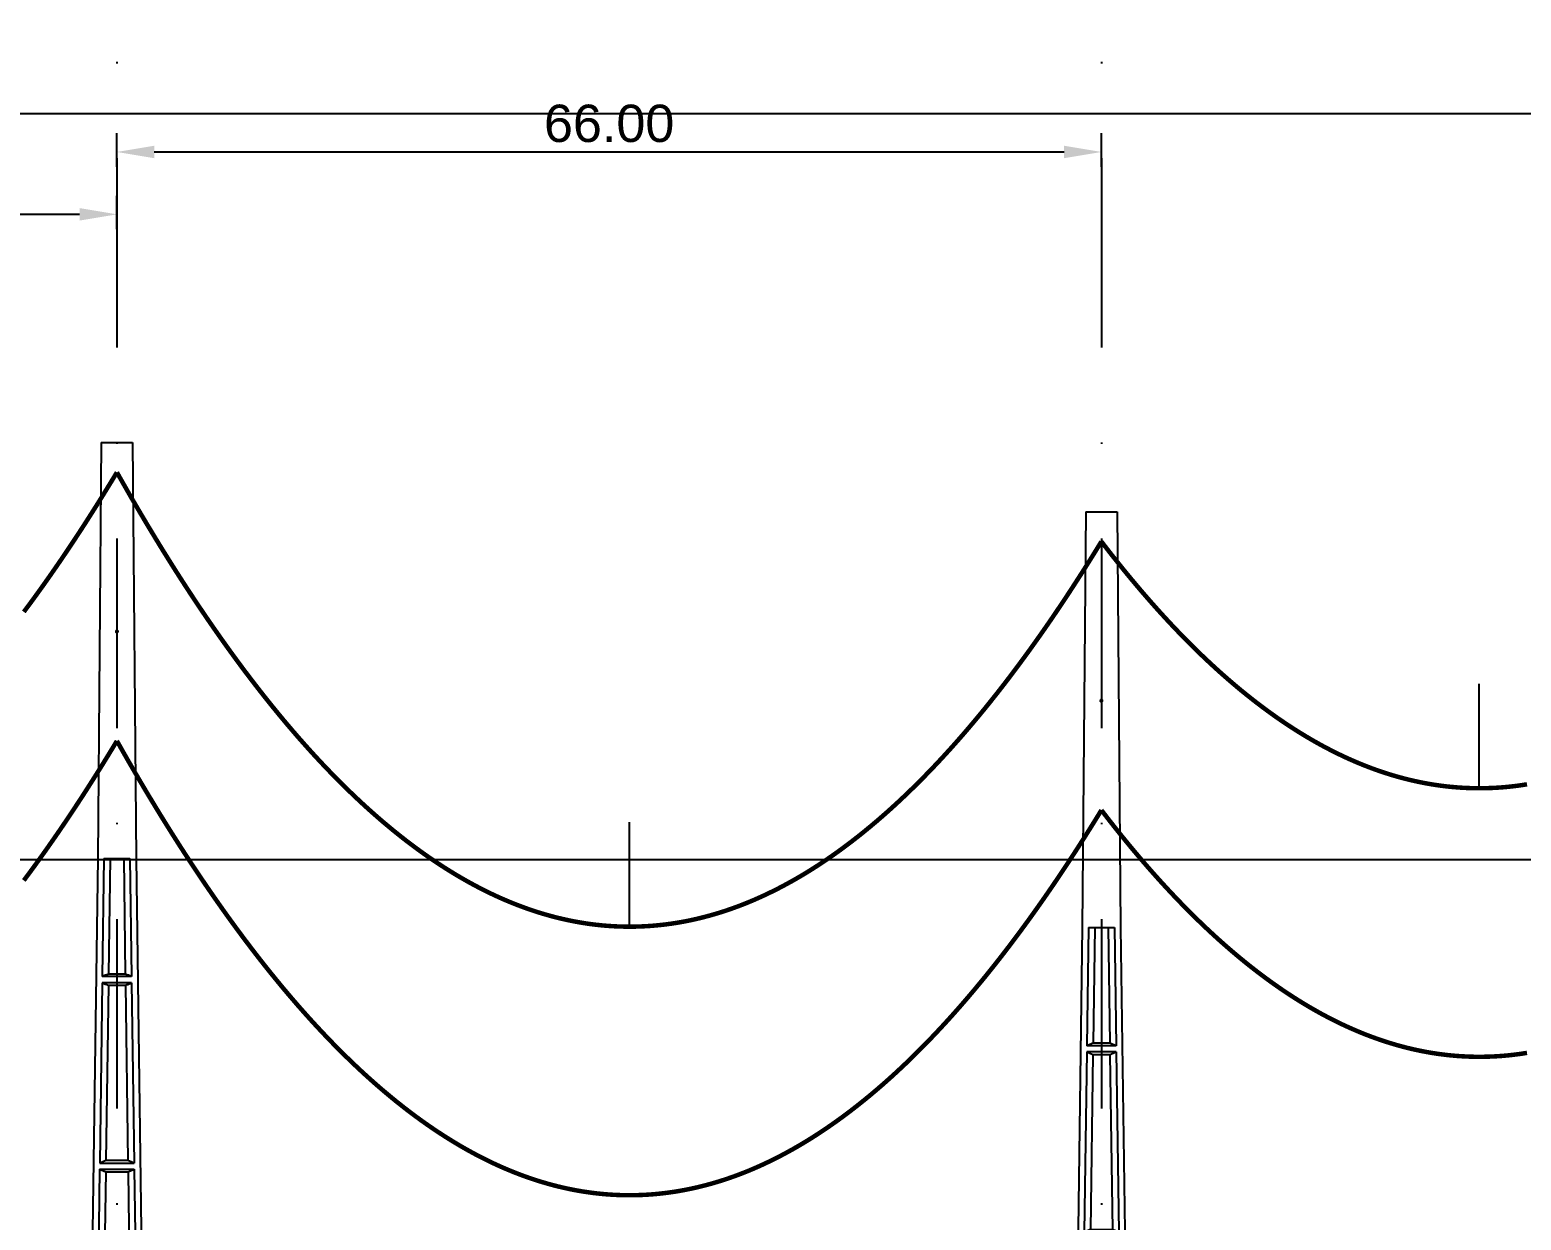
# Model space of a CAD drawing. Header units: metres. Extents: x -121 to 9872, y 3505 to 10721.
# Drawn here: x 58.9 to 158.9, y 4923.3 to 5003.1 of the extents above; entities that cross this region are included whole.
import ezdxf

# ---------------------------------------------------------------- set-up
doc = ezdxf.new("R2010")
doc.units = ezdxf.units.M
doc.header["$PDMODE"] = 2
doc.linetypes.add('DASHDOT', pattern=[25.4, 12.7, -6.35, 0, -6.35])
for name, color, linetype in [('CON-EOL- CA OXLIP', 140, 'Continuous'), ('CON-EOL- FO', 101, 'Continuous'), ('Grade', 9, 'Continuous'), ('Ind.Rot', 8, 'DASHDOT'), ('POSTE DT', 7, 'Continuous')]:
    doc.layers.add(name, color=color, linetype=linetype)
doc.styles.get("Standard").update_dxf_attribs({"font": 'arial.ttf'})
doc.dimstyles.new('ISO-25', dxfattribs={"dimtxt": 2.5, "dimasz": 2.5, "dimexe": 1.25, "dimexo": 0.625, "dimtad": 1, "dimzin": 1, "dimtxsty": 'Standard', "dimcen": 2.5, "dimaunit": 1, "dimadec": 3, "dimazin": 3, "dimtfac": 1, "dimtmove": 0, "dimatfit": 3, "dimfxlon": 1, "dimarcsym": 0})

# ---------------------------------------------------------------- blocks, each defined once
blk = doc.blocks.new('*U11')
at = {"layer": 'POSTE DT', "extrusion": (0, 1, 0)}
for p, q in [((-3.31, 349.86), (-4.05, 262)), ((-3.31, 349.86), (3.31, 349.86)), ((3.31, 349.86), (4.06, 262)), ((-4.05, 262), (-7.72, 0)), ((-4.05, 262), (-4.05, 262)), ((-2.73, 262), (-3.08, 237.05)), ((-2.73, 262), (2.75, 262)), ((-1.42, 262), (-1.77, 237.57)), ((1.43, 262), (1.77, 237.57)), ((2.75, 262), (3.1, 237.05)), ((4.06, 262), (7.72, 0)), ((3.1, 237.05), (-3.08, 237.05)), ((-3.1, 235.74), (-3.63, 197.65)), ((3.11, 235.73), (-3.1, 235.74)), ((-1.8, 235.21), (-2.32, 198.19)), ((1.8, 235.21), (2.32, 198.19)), ((3.11, 235.73), (3.65, 197.65)), ((-3.65, 196.34), (-4.19, 158.25)), ((-2.35, 195.8), (-2.87, 158.8)), ((2.35, 195.8), (2.87, 158.8)), ((3.66, 196.34), (4.2, 158.25))]:
    blk.add_line(p, q, dxfattribs=at)
at = {"layer": 'POSTE DT', "ltscale": 3}
for points in [[(-3.65, 196.34), (3.66, 196.34)], [(-3.63, 197.65), (3.65, 197.65)]]:
    blk.add_lwpolyline(points, dxfattribs=at)
at = {"layer": 'POSTE DT'}
for points, knots in [([(0.25, 309.94), (0.25, 309.93), (0.25, 309.93), (0.25, 309.92), (0.25, 309.91), (0.25, 309.9), (0.25, 309.89), (0.24, 309.85), (0.22, 309.82), (0.19, 309.77), (0.16, 309.74), (0.11, 309.71), (0.08, 309.7), (0.01, 309.68), (-0.02, 309.68), (-0.08, 309.7), (-0.11, 309.71), (-0.16, 309.74), (-0.18, 309.76), (-0.21, 309.8), (-0.22, 309.82), (-0.24, 309.85), (-0.24, 309.87), (-0.25, 309.89), (-0.25, 309.9), (-0.25, 309.92), (-0.25, 309.92), (-0.25, 309.93), (-0.25, 309.94), (-0.25, 309.95), (-0.25, 309.95), (-0.25, 309.96), (-0.25, 309.97), (-0.24, 310), (-0.23, 310.02), (-0.21, 310.07), (-0.2, 310.09), (-0.15, 310.14), (-0.13, 310.15), (-0.07, 310.18), (-0.03, 310.19), (0.03, 310.19), (0.06, 310.18), (0.12, 310.16), (0.14, 310.14), (0.18, 310.11), (0.2, 310.09), (0.21, 310.06), (0.22, 310.05), (0.23, 310.04), (0.24, 310.01), (0.24, 309.99), (0.25, 309.97), (0.25, 309.96), (0.25, 309.95), (0.25, 309.94), (0.25, 309.94), (0.25, 309.94), (0.25, 309.94)], [-54.728303, -54.728303, -54.728303, -54.728303, -54.309038, -54.309038, -53.647169, -53.647169, -52.532885, -52.532885, -48.86224, -48.86224, -45.282765, -45.282765, -41.52867, -41.52867, -37.867486, -37.867486, -34.454589, -34.454589, -31.301423, -31.301423, -28.48103, -28.48103, -26.961755, -26.961755, -25.7544, -25.7544, -25.136228, -25.136228, -24.64409, -24.64409, -24.094201, -24.094201, -23.191199, -23.191199, -20.494482, -20.494482, -17.342863, -17.342863, -13.645538, -13.645538, -9.835989, -9.835989, -6.296781, -6.296781, -3.005029, -3.005029, 0, 0, 0, 1.527594, 1.527594, 3.697216, 3.697216, 4.489727, 4.489727, 5.01438, 5.01438, 5.095313, 5.095313, 5.095313, 5.095313]), ([(-1.77, 237.57), (-1.99, 237.49), (-2.21, 237.4), (-2.64, 237.22), (-2.86, 237.14), (-3.08, 237.05)], [0, 0, 0, 0, 56.660495, 56.660495, 113.412826, 113.412826, 113.412826, 113.412826]), ([(1.77, 237.57), (1.18, 237.57), (0.59, 237.57), (-0.59, 237.57), (-1.18, 237.57), (-1.77, 237.57)], [0, 0, 0, 0, 67.306894, 67.306894, 134.614447, 134.614447, 134.614447, 134.614447]), ([(3.1, 237.05), (2.87, 237.14), (2.65, 237.23), (2.21, 237.4), (1.99, 237.49), (1.77, 237.57)], [0, 0, 0, 0, 56.738948, 56.738948, 113.38731, 113.38731, 113.38731, 113.38731]), ([(-3.1, 235.74), (-2.88, 235.65), (-2.67, 235.56), (-2.23, 235.39), (-2.02, 235.3), (-1.8, 235.21)], [0.055576, 0.055576, 0.055576, 0.055576, 56.767409, 56.767409, 113.50757, 113.50757, 113.50757, 113.50757]), ([(-1.8, 235.21), (-1.2, 235.21), (-0.6, 235.21), (0.6, 235.21), (1.2, 235.21), (1.8, 235.21)], [0, 0, 0, 0, 68.567797, 68.567797, 137.136247, 137.136247, 137.136247, 137.136247]), ([(1.8, 235.21), (2.02, 235.3), (2.24, 235.38), (2.68, 235.56), (2.89, 235.65), (3.11, 235.73)], [0, 0, 0, 0, 56.845349, 56.845349, 113.599799, 113.599799, 113.599799, 113.599799]), ([(-3.65, 196.34), (-3.43, 196.25), (-3.22, 196.16), (-2.78, 195.98), (-2.57, 195.89), (-2.35, 195.8)], [0.054307, 0.054307, 0.054307, 0.054307, 63.527131, 63.527131, 127.063246, 127.063246, 127.063246, 127.063246]), ([(-2.32, 198.19), (-2.54, 198.1), (-2.76, 198.01), (-3.2, 197.83), (-3.41, 197.74), (-3.63, 197.65)], [0, 0, 0, 0, 63.412073, 63.412073, 126.777421, 126.777421, 126.777421, 126.777421]), ([(-2.35, 195.8), (-1.57, 195.8), (-0.78, 195.8), (0.79, 195.8), (1.57, 195.8), (2.35, 195.8)], [0, 0, 0, 0, 89.585713, 89.585713, 179.17191, 179.17191, 179.17191, 179.17191]), ([(2.32, 198.19), (1.55, 198.19), (0.77, 198.19), (-0.77, 198.19), (-1.55, 198.19), (-2.32, 198.19)], [0, 0, 0, 0, 88.31008, 88.31008, 176.620652, 176.620652, 176.620652, 176.620652]), ([(3.65, 197.65), (3.43, 197.74), (3.2, 197.83), (2.76, 198.01), (2.54, 198.1), (2.32, 198.19)], [0, 0, 0, 0, 63.488119, 63.488119, 126.880939, 126.880939, 126.880939, 126.880939]), ([(2.35, 195.8), (2.57, 195.89), (2.79, 195.98), (3.23, 196.16), (3.45, 196.25), (3.66, 196.34)], [0, 0, 0, 0, 63.60246, 63.60246, 127.109696, 127.109696, 127.109696, 127.109696])]:
    blk.add_open_spline(points, degree=3, knots=knots, dxfattribs=at)
blk = doc.blocks.new('*D319')
at = {"color": 0, "lineweight": -2, "transparency": 16777216}
for p, q in [((-1.261, 4989.719), (-1.261, 4991.969)), ((64.739, 4989.719), (64.739, 4991.969)), ((1.239, 4990.719), (62.239, 4990.719))]:
    blk.add_line(p, q, dxfattribs=at)
at = {"color": 0, "transparency": 16777216}
for points in [[(1.239, 4991.136), (1.239, 4990.302), (-1.261, 4990.719)], [(62.239, 4991.136), (62.239, 4990.302), (64.739, 4990.719)]]:
    blk.add_solid(points, dxfattribs=at)
at = {"layer": 'Defpoints', "color": 0, "transparency": 16777216}
for p in [(64.739, 4990.719), (-1.261, 4978.336), (64.739, 4975.422)]:
    blk.add_point(p, dxfattribs=at)
at = {"color": 0, "transparency": 16777216, "insert": (31.739, 4992.62), "char_height": 2.5, "attachment_point": 5}
blk.add_mtext('66.00', dxfattribs=at)
blk = doc.blocks.new('*D320')
at = {"color": 0, "lineweight": -2, "transparency": 16777216}
for p, q in [((64.739, 4993.899), (64.739, 4996.149)), ((130.739, 4993.899), (130.739, 4996.149)), ((67.239, 4994.899), (128.239, 4994.899))]:
    blk.add_line(p, q, dxfattribs=at)
at = {"color": 0, "transparency": 16777216}
for points in [[(67.239, 4995.315), (67.239, 4994.482), (64.739, 4994.899)], [(128.239, 4995.315), (128.239, 4994.482), (130.739, 4994.899)]]:
    blk.add_solid(points, dxfattribs=at)
at = {"layer": 'Defpoints', "color": 0, "transparency": 16777216}
for p in [(130.739, 4994.899), (64.739, 4975.422), (130.739, 4970.786)]:
    blk.add_point(p, dxfattribs=at)
at = {"color": 0, "transparency": 16777216, "insert": (97.739, 4996.8), "char_height": 2.5, "attachment_point": 5}
blk.add_mtext('66.00', dxfattribs=at)
blk = doc.blocks.new('*D321')
at = {"color": 0, "lineweight": -2, "transparency": 16777216}
for p, q in [((130.739, 5012.301), (130.739, 5014.551)), ((198.207, 5012.301), (198.207, 5014.551)), ((133.239, 5013.301), (195.707, 5013.301))]:
    blk.add_line(p, q, dxfattribs=at)
at = {"color": 0, "transparency": 16777216}
for points in [[(133.239, 5013.717), (133.239, 5012.884), (130.739, 5013.301)], [(195.707, 5013.717), (195.707, 5012.884), (198.207, 5013.301)]]:
    blk.add_solid(points, dxfattribs=at)
at = {"layer": 'Defpoints', "color": 0, "transparency": 16777216}
for p in [(198.207, 5013.301), (198.207, 5000.106), (130.739, 4970.786)]:
    blk.add_point(p, dxfattribs=at)
at = {"color": 0, "transparency": 16777216, "insert": (164.473, 5015.202), "char_height": 2.5, "attachment_point": 5}
blk.add_mtext('67.47', dxfattribs=at)

msp = doc.modelspace()

# ---------------------------------------------------------------- linework, layer by layer
at = {"layer": 'CON-EOL- CA OXLIP'}
for p, q in [((156.072, 4952.253), (156.072, 4959.253)), ((156.072, 4952.253), (156.072, 4959.253)), ((156.072, 4952.253), (156.072, 4959.253)), ((99.099, 4942.974), (99.099, 4949.974)), ((99.099, 4942.974), (99.099, 4949.974)), ((99.099, 4942.974), (99.099, 4949.974))]:
    msp.add_line(p, q, dxfattribs=at)
at = {"layer": 'CON-EOL- CA OXLIP', "const_width": 0.3}
for points in [[(58.5, 4964.073), (58.829, 4964.515), (59.157, 4964.962), (59.485, 4965.415), (59.814, 4965.874), (60.142, 4966.338), (60.47, 4966.808), (60.799, 4967.283), (61.127, 4967.764), (61.456, 4968.251), (61.784, 4968.743), (62.112, 4969.241), (62.441, 4969.744), (62.769, 4970.253), (63.097, 4970.768), (63.426, 4971.288), (63.754, 4971.814), (64.082, 4972.346), (64.411, 4972.883), (64.739, 4973.426)], [(58.5, 4964.073), (58.829, 4964.514), (59.157, 4964.962), (59.485, 4965.415), (59.814, 4965.874), (60.142, 4966.338), (60.47, 4966.808), (60.799, 4967.283), (61.127, 4967.764), (61.456, 4968.251), (61.784, 4968.743), (62.112, 4969.241), (62.441, 4969.744), (62.769, 4970.253), (63.097, 4970.768), (63.426, 4971.288), (63.754, 4971.814), (64.082, 4972.346), (64.411, 4972.883), (64.739, 4973.426)], [(58.5, 4964.073), (58.829, 4964.514), (59.157, 4964.962), (59.485, 4965.415), (59.814, 4965.874), (60.142, 4966.338), (60.47, 4966.808), (60.799, 4967.283), (61.127, 4967.764), (61.456, 4968.251), (61.784, 4968.743), (62.112, 4969.241), (62.441, 4969.744), (62.769, 4970.253), (63.097, 4970.768), (63.426, 4971.288), (63.754, 4971.814), (64.082, 4972.346), (64.411, 4972.883), (64.739, 4973.426)], [(64.739, 4973.426), (65.068, 4972.845), (65.396, 4972.27), (65.724, 4971.7), (66.053, 4971.137), (66.381, 4970.578), (66.709, 4970.026), (67.038, 4969.479), (67.366, 4968.938), (67.694, 4968.402), (68.023, 4967.872), (68.351, 4967.347), (68.679, 4966.829), (69.008, 4966.315), (69.336, 4965.808), (69.665, 4965.306), (69.993, 4964.809), (70.321, 4964.319), (70.65, 4963.833), (70.978, 4963.354), (71.306, 4962.88), (71.635, 4962.412), (71.963, 4961.949), (72.291, 4961.492), (72.62, 4961.04), (72.948, 4960.594), (73.276, 4960.154), (73.605, 4959.719), (73.933, 4959.29), (74.262, 4958.866), (74.59, 4958.448), (74.918, 4958.036), (75.247, 4957.629), (75.575, 4957.228), (75.903, 4956.832), (76.232, 4956.442), (76.56, 4956.058), (76.888, 4955.679), (77.217, 4955.306), (77.545, 4954.938), (77.873, 4954.576), (78.202, 4954.22), (78.53, 4953.869), (78.859, 4953.523), (79.187, 4953.183), (79.515, 4952.849), (79.844, 4952.521), (80.172, 4952.198), (80.5, 4951.88), (80.829, 4951.568), (81.157, 4951.262), (81.485, 4950.961), (81.814, 4950.666), (82.142, 4950.376), (82.47, 4950.092), (82.799, 4949.814), (83.127, 4949.541), (83.456, 4949.273), (83.784, 4949.012), (84.112, 4948.755), (84.441, 4948.505), (84.769, 4948.26), (85.097, 4948.02), (85.426, 4947.786), (85.754, 4947.558), (86.082, 4947.335), (86.411, 4947.118), (86.739, 4946.906), (87.068, 4946.7), (87.396, 4946.499), (87.724, 4946.304), (88.053, 4946.114), (88.381, 4945.93), (88.709, 4945.752), (89.038, 4945.579), (89.366, 4945.412), (89.694, 4945.25), (90.023, 4945.094), (90.351, 4944.943), (90.679, 4944.798), (91.008, 4944.659), (91.336, 4944.525), (91.665, 4944.397), (91.993, 4944.274), (92.321, 4944.156), (92.65, 4944.045), (92.978, 4943.938), (93.306, 4943.838), (93.635, 4943.743), (93.963, 4943.653), (94.291, 4943.569), (94.62, 4943.491), (94.948, 4943.418), (95.276, 4943.35), (95.605, 4943.289), (95.933, 4943.232), (96.262, 4943.182), (96.59, 4943.136), (96.918, 4943.097), (97.247, 4943.063), (97.575, 4943.034), (97.903, 4943.011), (98.232, 4942.994), (98.56, 4942.982), (98.888, 4942.976), (99.217, 4942.975), (99.545, 4942.98), (99.873, 4942.99), (100.202, 4943.006), (100.53, 4943.027), (100.859, 4943.054), (101.187, 4943.087), (101.515, 4943.125), (101.844, 4943.168), (102.172, 4943.217), (102.5, 4943.272), (102.829, 4943.332), (103.157, 4943.398), (103.485, 4943.469), (103.814, 4943.546), (104.142, 4943.629), (104.47, 4943.717), (104.799, 4943.81), (105.127, 4943.909), (105.456, 4944.014), (105.784, 4944.124), (106.112, 4944.24), (106.441, 4944.361), (106.769, 4944.488), (107.097, 4944.62), (107.426, 4944.758), (107.754, 4944.902), (108.082, 4945.051), (108.411, 4945.206), (108.739, 4945.366), (109.068, 4945.531), (109.396, 4945.703), (109.724, 4945.88), (110.053, 4946.062), (110.381, 4946.25), (110.709, 4946.443), (111.038, 4946.642), (111.366, 4946.847), (111.694, 4947.057), (112.023, 4947.273), (112.351, 4947.494), (112.679, 4947.721), (113.008, 4947.953), (113.336, 4948.191), (113.665, 4948.435), (113.993, 4948.684), (114.321, 4948.939), (114.65, 4949.199), (114.978, 4949.465), (115.306, 4949.736), (115.635, 4950.013), (115.963, 4950.295), (116.291, 4950.583), (116.62, 4950.877), (116.948, 4951.176), (117.276, 4951.481), (117.605, 4951.791), (117.933, 4952.107), (118.262, 4952.429), (118.59, 4952.756), (118.918, 4953.088), (119.247, 4953.427), (119.575, 4953.77), (119.903, 4954.12), (120.232, 4954.475), (120.56, 4954.835), (120.888, 4955.201), (121.217, 4955.573), (121.545, 4955.95), (121.873, 4956.333), (122.202, 4956.722), (122.53, 4957.116), (122.859, 4957.515), (123.187, 4957.921), (123.515, 4958.331), (123.844, 4958.748), (124.172, 4959.17), (124.5, 4959.597), (124.829, 4960.03), (125.157, 4960.469), (125.485, 4960.914), (125.814, 4961.363), (126.142, 4961.819), (126.47, 4962.28), (126.799, 4962.747), (127.127, 4963.219), (127.456, 4963.697), (127.784, 4964.181), (128.112, 4964.67), (128.441, 4965.165), (128.769, 4965.665), (129.097, 4966.171), (129.426, 4966.683), (129.754, 4967.2), (130.082, 4967.723), (130.411, 4968.252), (130.739, 4968.786)], [(64.739, 4973.426), (65.068, 4972.845), (65.396, 4972.27), (65.724, 4971.7), (66.053, 4971.137), (66.381, 4970.578), (66.709, 4970.026), (67.038, 4969.479), (67.366, 4968.938), (67.694, 4968.402), (68.023, 4967.872), (68.351, 4967.347), (68.679, 4966.829), (69.008, 4966.315), (69.336, 4965.808), (69.665, 4965.306), (69.993, 4964.809), (70.321, 4964.319), (70.65, 4963.833), (70.978, 4963.354), (71.306, 4962.88), (71.635, 4962.412), (71.963, 4961.949), (72.291, 4961.492), (72.62, 4961.04), (72.948, 4960.594), (73.276, 4960.154), (73.605, 4959.719), (73.933, 4959.29), (74.262, 4958.866), (74.59, 4958.448), (74.918, 4958.036), (75.247, 4957.629), (75.575, 4957.228), (75.903, 4956.832), (76.232, 4956.442), (76.56, 4956.058), (76.888, 4955.679), (77.217, 4955.306), (77.545, 4954.938), (77.873, 4954.576), (78.202, 4954.22), (78.53, 4953.869), (78.859, 4953.523), (79.187, 4953.183), (79.515, 4952.849), (79.844, 4952.521), (80.172, 4952.198), (80.5, 4951.88), (80.829, 4951.568), (81.157, 4951.262), (81.485, 4950.961), (81.814, 4950.666), (82.142, 4950.376), (82.47, 4950.092), (82.799, 4949.814), (83.127, 4949.541), (83.456, 4949.273), (83.784, 4949.012), (84.112, 4948.755), (84.441, 4948.505), (84.769, 4948.26), (85.097, 4948.02), (85.426, 4947.786), (85.754, 4947.558), (86.082, 4947.335), (86.411, 4947.118), (86.739, 4946.906), (87.068, 4946.7), (87.396, 4946.499), (87.724, 4946.304), (88.053, 4946.114), (88.381, 4945.93), (88.709, 4945.752), (89.038, 4945.579), (89.366, 4945.412), (89.694, 4945.25), (90.023, 4945.094), (90.351, 4944.943), (90.679, 4944.798), (91.008, 4944.659), (91.336, 4944.525), (91.665, 4944.397), (91.993, 4944.274), (92.321, 4944.156), (92.65, 4944.045), (92.978, 4943.938), (93.306, 4943.838), (93.635, 4943.743), (93.963, 4943.653), (94.291, 4943.569), (94.62, 4943.491), (94.948, 4943.418), (95.276, 4943.35), (95.605, 4943.289), (95.933, 4943.232), (96.262, 4943.182), (96.59, 4943.136), (96.918, 4943.097), (97.247, 4943.063), (97.575, 4943.034), (97.903, 4943.011), (98.232, 4942.994), (98.56, 4942.982), (98.888, 4942.976), (99.217, 4942.975), (99.545, 4942.98), (99.873, 4942.99), (100.202, 4943.006), (100.53, 4943.027), (100.859, 4943.054), (101.187, 4943.087), (101.515, 4943.125), (101.844, 4943.168), (102.172, 4943.217), (102.5, 4943.272), (102.829, 4943.332), (103.157, 4943.398), (103.485, 4943.469), (103.814, 4943.546), (104.142, 4943.629), (104.47, 4943.717), (104.799, 4943.81), (105.127, 4943.909), (105.456, 4944.014), (105.784, 4944.124), (106.112, 4944.24), (106.441, 4944.361), (106.769, 4944.488), (107.097, 4944.62), (107.426, 4944.758), (107.754, 4944.902), (108.082, 4945.051), (108.411, 4945.206), (108.739, 4945.366), (109.068, 4945.531), (109.396, 4945.703), (109.724, 4945.88), (110.053, 4946.062), (110.381, 4946.25), (110.709, 4946.443), (111.038, 4946.642), (111.366, 4946.847), (111.694, 4947.057), (112.023, 4947.273), (112.351, 4947.494), (112.679, 4947.721), (113.008, 4947.953), (113.336, 4948.191), (113.665, 4948.435), (113.993, 4948.684), (114.321, 4948.939), (114.65, 4949.199), (114.978, 4949.465), (115.306, 4949.736), (115.635, 4950.013), (115.963, 4950.295), (116.291, 4950.583), (116.62, 4950.877), (116.948, 4951.176), (117.276, 4951.481), (117.605, 4951.791), (117.933, 4952.107), (118.262, 4952.429), (118.59, 4952.756), (118.918, 4953.088), (119.247, 4953.427), (119.575, 4953.77), (119.903, 4954.12), (120.232, 4954.475), (120.56, 4954.835), (120.888, 4955.201), (121.217, 4955.573), (121.545, 4955.95), (121.873, 4956.333), (122.202, 4956.722), (122.53, 4957.116), (122.859, 4957.515), (123.187, 4957.92), (123.515, 4958.331), (123.844, 4958.748), (124.172, 4959.17), (124.5, 4959.597), (124.829, 4960.03), (125.157, 4960.469), (125.485, 4960.914), (125.814, 4961.363), (126.142, 4961.819), (126.47, 4962.28), (126.799, 4962.747), (127.127, 4963.219), (127.456, 4963.697), (127.784, 4964.181), (128.112, 4964.67), (128.441, 4965.165), (128.769, 4965.665), (129.097, 4966.171), (129.426, 4966.683), (129.754, 4967.2), (130.082, 4967.723), (130.411, 4968.252), (130.739, 4968.786)], [(64.739, 4973.426), (65.068, 4972.845), (65.396, 4972.27), (65.724, 4971.7), (66.053, 4971.137), (66.381, 4970.578), (66.709, 4970.026), (67.038, 4969.479), (67.366, 4968.938), (67.694, 4968.402), (68.023, 4967.872), (68.351, 4967.347), (68.679, 4966.829), (69.008, 4966.315), (69.336, 4965.808), (69.665, 4965.306), (69.993, 4964.809), (70.321, 4964.319), (70.65, 4963.833), (70.978, 4963.354), (71.306, 4962.88), (71.635, 4962.412), (71.963, 4961.949), (72.291, 4961.492), (72.62, 4961.04), (72.948, 4960.594), (73.276, 4960.154), (73.605, 4959.719), (73.933, 4959.29), (74.262, 4958.866), (74.59, 4958.448), (74.918, 4958.036), (75.247, 4957.629), (75.575, 4957.228), (75.903, 4956.832), (76.232, 4956.442), (76.56, 4956.058), (76.888, 4955.679), (77.217, 4955.306), (77.545, 4954.938), (77.873, 4954.576), (78.202, 4954.22), (78.53, 4953.869), (78.859, 4953.523), (79.187, 4953.183), (79.515, 4952.849), (79.844, 4952.521), (80.172, 4952.198), (80.5, 4951.88), (80.829, 4951.568), (81.157, 4951.262), (81.485, 4950.961), (81.814, 4950.666), (82.142, 4950.376), (82.47, 4950.092), (82.799, 4949.814), (83.127, 4949.541), (83.456, 4949.273), (83.784, 4949.012), (84.112, 4948.755), (84.441, 4948.505), (84.769, 4948.26), (85.097, 4948.02), (85.426, 4947.786), (85.754, 4947.558), (86.082, 4947.335), (86.411, 4947.118), (86.739, 4946.906), (87.068, 4946.7), (87.396, 4946.499), (87.724, 4946.304), (88.053, 4946.114), (88.381, 4945.93), (88.709, 4945.752), (89.038, 4945.579), (89.366, 4945.412), (89.694, 4945.25), (90.023, 4945.094), (90.351, 4944.943), (90.679, 4944.798), (91.008, 4944.659), (91.336, 4944.525), (91.665, 4944.397), (91.993, 4944.274), (92.321, 4944.156), (92.65, 4944.045), (92.978, 4943.938), (93.306, 4943.838), (93.635, 4943.743), (93.963, 4943.653), (94.291, 4943.569), (94.62, 4943.491), (94.948, 4943.418), (95.276, 4943.35), (95.605, 4943.289), (95.933, 4943.232), (96.262, 4943.182), (96.59, 4943.136), (96.918, 4943.097), (97.247, 4943.063), (97.575, 4943.034), (97.903, 4943.011), (98.232, 4942.994), (98.56, 4942.982), (98.888, 4942.976), (99.217, 4942.975), (99.545, 4942.98), (99.873, 4942.99), (100.202, 4943.006), (100.53, 4943.027), (100.859, 4943.054), (101.187, 4943.087), (101.515, 4943.125), (101.844, 4943.168), (102.172, 4943.217), (102.5, 4943.272), (102.829, 4943.332), (103.157, 4943.398), (103.485, 4943.469), (103.814, 4943.546), (104.142, 4943.629), (104.47, 4943.717), (104.799, 4943.81), (105.127, 4943.909), (105.456, 4944.014), (105.784, 4944.124), (106.112, 4944.24), (106.441, 4944.361), (106.769, 4944.488), (107.097, 4944.62), (107.426, 4944.758), (107.754, 4944.902), (108.082, 4945.051), (108.411, 4945.206), (108.739, 4945.366), (109.068, 4945.531), (109.396, 4945.703), (109.724, 4945.88), (110.053, 4946.062), (110.381, 4946.25), (110.709, 4946.443), (111.038, 4946.642), (111.366, 4946.847), (111.694, 4947.057), (112.023, 4947.273), (112.351, 4947.494), (112.679, 4947.721), (113.008, 4947.953), (113.336, 4948.191), (113.665, 4948.435), (113.993, 4948.684), (114.321, 4948.939), (114.65, 4949.199), (114.978, 4949.465), (115.306, 4949.736), (115.635, 4950.013), (115.963, 4950.295), (116.291, 4950.583), (116.62, 4950.877), (116.948, 4951.176), (117.276, 4951.481), (117.605, 4951.791), (117.933, 4952.107), (118.262, 4952.429), (118.59, 4952.756), (118.918, 4953.088), (119.247, 4953.427), (119.575, 4953.77), (119.903, 4954.12), (120.232, 4954.475), (120.56, 4954.835), (120.888, 4955.201), (121.217, 4955.573), (121.545, 4955.95), (121.873, 4956.333), (122.202, 4956.722), (122.53, 4957.116), (122.859, 4957.515), (123.187, 4957.92), (123.515, 4958.331), (123.844, 4958.748), (124.172, 4959.17), (124.5, 4959.597), (124.829, 4960.03), (125.157, 4960.469), (125.485, 4960.914), (125.814, 4961.363), (126.142, 4961.819), (126.47, 4962.28), (126.799, 4962.747), (127.127, 4963.219), (127.456, 4963.697), (127.784, 4964.181), (128.112, 4964.67), (128.441, 4965.165), (128.769, 4965.665), (129.097, 4966.171), (129.426, 4966.683), (129.754, 4967.2), (130.082, 4967.723), (130.411, 4968.252), (130.739, 4968.786)], [(130.739, 4968.786), (131.075, 4968.35), (131.41, 4967.92), (131.746, 4967.496), (132.082, 4967.077), (132.417, 4966.665), (132.753, 4966.258), (133.089, 4965.858), (133.424, 4965.463), (133.76, 4965.074), (134.096, 4964.69), (134.431, 4964.313), (134.767, 4963.941), (135.103, 4963.576), (135.438, 4963.216), (135.774, 4962.861), (136.11, 4962.513), (136.445, 4962.171), (136.781, 4961.834), (137.117, 4961.503), (137.452, 4961.178), (137.788, 4960.859), (138.124, 4960.546), (138.459, 4960.238), (138.795, 4959.937), (139.131, 4959.641), (139.466, 4959.351), (139.802, 4959.067), (140.138, 4958.788), (140.473, 4958.516), (140.809, 4958.249), (141.145, 4957.988), (141.48, 4957.733), (141.816, 4957.483), (142.152, 4957.24), (142.487, 4957.002), (142.823, 4956.77), (143.159, 4956.544), (143.494, 4956.324), (143.83, 4956.109), (144.166, 4955.901), (144.501, 4955.698), (144.837, 4955.501), (145.173, 4955.31), (145.508, 4955.124), (145.844, 4954.945), (146.18, 4954.771), (146.515, 4954.603), (146.851, 4954.441), (147.187, 4954.284), (147.522, 4954.134), (147.858, 4953.989), (148.194, 4953.85), (148.529, 4953.717), (148.865, 4953.589), (149.201, 4953.468), (149.536, 4953.352), (149.872, 4953.242), (150.208, 4953.138), (150.543, 4953.039), (150.879, 4952.947), (151.215, 4952.86), (151.55, 4952.779), (151.886, 4952.704), (152.221, 4952.634), (152.557, 4952.571), (152.893, 4952.513), (153.228, 4952.461), (153.564, 4952.415), (153.9, 4952.374), (154.235, 4952.34), (154.571, 4952.311), (154.907, 4952.288), (155.242, 4952.271), (155.578, 4952.259), (155.914, 4952.253), (156.249, 4952.254), (156.585, 4952.26), (156.921, 4952.271), (157.256, 4952.289), (157.592, 4952.312), (157.928, 4952.341), (158.263, 4952.376), (158.599, 4952.417), (158.935, 4952.464), (159.27, 4952.516)], [(130.739, 4968.786), (131.075, 4968.35), (131.41, 4967.92), (131.746, 4967.496), (132.082, 4967.077), (132.417, 4966.665), (132.753, 4966.258), (133.089, 4965.858), (133.424, 4965.463), (133.76, 4965.074), (134.096, 4964.69), (134.431, 4964.313), (134.767, 4963.941), (135.103, 4963.576), (135.438, 4963.216), (135.774, 4962.861), (136.11, 4962.513), (136.445, 4962.171), (136.781, 4961.834), (137.117, 4961.503), (137.452, 4961.178), (137.788, 4960.859), (138.124, 4960.546), (138.459, 4960.238), (138.795, 4959.937), (139.131, 4959.641), (139.466, 4959.351), (139.802, 4959.067), (140.138, 4958.788), (140.473, 4958.516), (140.809, 4958.249), (141.145, 4957.988), (141.48, 4957.733), (141.816, 4957.483), (142.152, 4957.24), (142.487, 4957.002), (142.823, 4956.77), (143.159, 4956.544), (143.494, 4956.324), (143.83, 4956.109), (144.166, 4955.901), (144.501, 4955.698), (144.837, 4955.501), (145.173, 4955.31), (145.508, 4955.124), (145.844, 4954.945), (146.18, 4954.771), (146.515, 4954.603), (146.851, 4954.441), (147.187, 4954.284), (147.522, 4954.134), (147.858, 4953.989), (148.194, 4953.85), (148.529, 4953.717), (148.865, 4953.589), (149.201, 4953.468), (149.536, 4953.352), (149.872, 4953.242), (150.208, 4953.138), (150.543, 4953.039), (150.879, 4952.947), (151.215, 4952.86), (151.55, 4952.779), (151.886, 4952.704), (152.221, 4952.634), (152.557, 4952.571), (152.893, 4952.513), (153.228, 4952.461), (153.564, 4952.415), (153.9, 4952.374), (154.235, 4952.34), (154.571, 4952.311), (154.907, 4952.288), (155.242, 4952.271), (155.578, 4952.259), (155.914, 4952.253), (156.249, 4952.254), (156.585, 4952.26), (156.921, 4952.271), (157.256, 4952.289), (157.592, 4952.312), (157.928, 4952.341), (158.263, 4952.376), (158.599, 4952.417), (158.935, 4952.464), (159.27, 4952.516)], [(130.739, 4968.786), (131.075, 4968.35), (131.41, 4967.92), (131.746, 4967.496), (132.082, 4967.077), (132.417, 4966.665), (132.753, 4966.258), (133.089, 4965.858), (133.424, 4965.463), (133.76, 4965.074), (134.096, 4964.69), (134.431, 4964.313), (134.767, 4963.941), (135.103, 4963.576), (135.438, 4963.216), (135.774, 4962.861), (136.11, 4962.513), (136.445, 4962.171), (136.781, 4961.834), (137.117, 4961.503), (137.452, 4961.178), (137.788, 4960.859), (138.124, 4960.546), (138.459, 4960.238), (138.795, 4959.937), (139.131, 4959.641), (139.466, 4959.351), (139.802, 4959.067), (140.138, 4958.788), (140.473, 4958.516), (140.809, 4958.249), (141.145, 4957.988), (141.48, 4957.733), (141.816, 4957.483), (142.152, 4957.24), (142.487, 4957.002), (142.823, 4956.77), (143.159, 4956.544), (143.494, 4956.324), (143.83, 4956.109), (144.166, 4955.901), (144.501, 4955.698), (144.837, 4955.501), (145.173, 4955.31), (145.508, 4955.124), (145.844, 4954.945), (146.18, 4954.771), (146.515, 4954.603), (146.851, 4954.441), (147.187, 4954.284), (147.522, 4954.134), (147.858, 4953.989), (148.194, 4953.85), (148.529, 4953.717), (148.865, 4953.589), (149.201, 4953.468), (149.536, 4953.352), (149.872, 4953.242), (150.208, 4953.138), (150.543, 4953.039), (150.879, 4952.947), (151.215, 4952.86), (151.55, 4952.779), (151.886, 4952.704), (152.221, 4952.634), (152.557, 4952.571), (152.893, 4952.513), (153.228, 4952.461), (153.564, 4952.415), (153.9, 4952.374), (154.235, 4952.34), (154.571, 4952.311), (154.907, 4952.288), (155.242, 4952.271), (155.578, 4952.259), (155.914, 4952.253), (156.249, 4952.254), (156.585, 4952.26), (156.921, 4952.271), (157.256, 4952.289), (157.592, 4952.312), (157.928, 4952.341), (158.263, 4952.376), (158.599, 4952.417), (158.935, 4952.464), (159.27, 4952.516)]]:
    msp.add_lwpolyline(points, dxfattribs=at)
at = {"layer": 'CON-EOL- FO', "const_width": 0.3}
for points in [[(58.5, 4946.073), (58.829, 4946.515), (59.157, 4946.962), (59.485, 4947.415), (59.814, 4947.874), (60.142, 4948.338), (60.47, 4948.808), (60.799, 4949.283), (61.127, 4949.764), (61.456, 4950.251), (61.784, 4950.743), (62.112, 4951.241), (62.441, 4951.744), (62.769, 4952.253), (63.097, 4952.768), (63.426, 4953.288), (63.754, 4953.814), (64.082, 4954.346), (64.411, 4954.883), (64.739, 4955.426)], [(58.5, 4946.073), (58.829, 4946.514), (59.157, 4946.962), (59.485, 4947.415), (59.814, 4947.874), (60.142, 4948.338), (60.47, 4948.808), (60.799, 4949.283), (61.127, 4949.764), (61.456, 4950.251), (61.784, 4950.743), (62.112, 4951.241), (62.441, 4951.744), (62.769, 4952.253), (63.097, 4952.768), (63.426, 4953.288), (63.754, 4953.814), (64.082, 4954.346), (64.411, 4954.883), (64.739, 4955.426)], [(58.5, 4946.073), (58.829, 4946.514), (59.157, 4946.962), (59.485, 4947.415), (59.814, 4947.874), (60.142, 4948.338), (60.47, 4948.808), (60.799, 4949.283), (61.127, 4949.764), (61.456, 4950.251), (61.784, 4950.743), (62.112, 4951.241), (62.441, 4951.744), (62.769, 4952.253), (63.097, 4952.768), (63.426, 4953.288), (63.754, 4953.814), (64.082, 4954.346), (64.411, 4954.883), (64.739, 4955.426)], [(64.739, 4955.426), (65.068, 4954.845), (65.396, 4954.27), (65.724, 4953.7), (66.053, 4953.137), (66.381, 4952.578), (66.709, 4952.026), (67.038, 4951.479), (67.366, 4950.938), (67.694, 4950.402), (68.023, 4949.872), (68.351, 4949.347), (68.679, 4948.829), (69.008, 4948.315), (69.336, 4947.808), (69.665, 4947.306), (69.993, 4946.809), (70.321, 4946.319), (70.65, 4945.833), (70.978, 4945.354), (71.306, 4944.88), (71.635, 4944.412), (71.963, 4943.949), (72.291, 4943.492), (72.62, 4943.04), (72.948, 4942.594), (73.276, 4942.154), (73.605, 4941.719), (73.933, 4941.29), (74.262, 4940.866), (74.59, 4940.448), (74.918, 4940.036), (75.247, 4939.629), (75.575, 4939.228), (75.903, 4938.832), (76.232, 4938.442), (76.56, 4938.058), (76.888, 4937.679), (77.217, 4937.306), (77.545, 4936.938), (77.873, 4936.576), (78.202, 4936.22), (78.53, 4935.869), (78.859, 4935.523), (79.187, 4935.183), (79.515, 4934.849), (79.844, 4934.521), (80.172, 4934.198), (80.5, 4933.88), (80.829, 4933.568), (81.157, 4933.262), (81.485, 4932.961), (81.814, 4932.666), (82.142, 4932.376), (82.47, 4932.092), (82.799, 4931.814), (83.127, 4931.541), (83.456, 4931.273), (83.784, 4931.012), (84.112, 4930.755), (84.441, 4930.505), (84.769, 4930.26), (85.097, 4930.02), (85.426, 4929.786), (85.754, 4929.558), (86.082, 4929.335), (86.411, 4929.118), (86.739, 4928.906), (87.068, 4928.7), (87.396, 4928.499), (87.724, 4928.304), (88.053, 4928.114), (88.381, 4927.93), (88.709, 4927.752), (89.038, 4927.579), (89.366, 4927.412), (89.694, 4927.25), (90.023, 4927.094), (90.351, 4926.943), (90.679, 4926.798), (91.008, 4926.659), (91.336, 4926.525), (91.665, 4926.397), (91.993, 4926.274), (92.321, 4926.156), (92.65, 4926.045), (92.978, 4925.938), (93.306, 4925.838), (93.635, 4925.743), (93.963, 4925.653), (94.291, 4925.569), (94.62, 4925.491), (94.948, 4925.418), (95.276, 4925.35), (95.605, 4925.289), (95.933, 4925.232), (96.262, 4925.182), (96.59, 4925.136), (96.918, 4925.097), (97.247, 4925.063), (97.575, 4925.034), (97.903, 4925.011), (98.232, 4924.994), (98.56, 4924.982), (98.888, 4924.976), (99.217, 4924.975), (99.545, 4924.98), (99.873, 4924.99), (100.202, 4925.006), (100.53, 4925.027), (100.859, 4925.054), (101.187, 4925.087), (101.515, 4925.125), (101.844, 4925.168), (102.172, 4925.217), (102.5, 4925.272), (102.829, 4925.332), (103.157, 4925.398), (103.485, 4925.469), (103.814, 4925.546), (104.142, 4925.629), (104.47, 4925.717), (104.799, 4925.81), (105.127, 4925.909), (105.456, 4926.014), (105.784, 4926.124), (106.112, 4926.24), (106.441, 4926.361), (106.769, 4926.488), (107.097, 4926.62), (107.426, 4926.758), (107.754, 4926.902), (108.082, 4927.051), (108.411, 4927.206), (108.739, 4927.366), (109.068, 4927.531), (109.396, 4927.703), (109.724, 4927.88), (110.053, 4928.062), (110.381, 4928.25), (110.709, 4928.443), (111.038, 4928.642), (111.366, 4928.847), (111.694, 4929.057), (112.023, 4929.273), (112.351, 4929.494), (112.679, 4929.721), (113.008, 4929.953), (113.336, 4930.191), (113.665, 4930.435), (113.993, 4930.684), (114.321, 4930.939), (114.65, 4931.199), (114.978, 4931.465), (115.306, 4931.736), (115.635, 4932.013), (115.963, 4932.295), (116.291, 4932.583), (116.62, 4932.877), (116.948, 4933.176), (117.276, 4933.481), (117.605, 4933.791), (117.933, 4934.107), (118.262, 4934.429), (118.59, 4934.756), (118.918, 4935.088), (119.247, 4935.427), (119.575, 4935.77), (119.903, 4936.12), (120.232, 4936.475), (120.56, 4936.835), (120.888, 4937.201), (121.217, 4937.573), (121.545, 4937.95), (121.873, 4938.333), (122.202, 4938.722), (122.53, 4939.116), (122.859, 4939.515), (123.187, 4939.921), (123.515, 4940.331), (123.844, 4940.748), (124.172, 4941.17), (124.5, 4941.597), (124.829, 4942.03), (125.157, 4942.469), (125.485, 4942.914), (125.814, 4943.363), (126.142, 4943.819), (126.47, 4944.28), (126.799, 4944.747), (127.127, 4945.219), (127.456, 4945.697), (127.784, 4946.181), (128.112, 4946.67), (128.441, 4947.165), (128.769, 4947.665), (129.097, 4948.171), (129.426, 4948.683), (129.754, 4949.2), (130.082, 4949.723), (130.411, 4950.252), (130.739, 4950.786)], [(64.739, 4955.426), (65.068, 4954.845), (65.396, 4954.27), (65.724, 4953.7), (66.053, 4953.137), (66.381, 4952.578), (66.709, 4952.026), (67.038, 4951.479), (67.366, 4950.938), (67.694, 4950.402), (68.023, 4949.872), (68.351, 4949.347), (68.679, 4948.829), (69.008, 4948.315), (69.336, 4947.808), (69.665, 4947.306), (69.993, 4946.809), (70.321, 4946.319), (70.65, 4945.833), (70.978, 4945.354), (71.306, 4944.88), (71.635, 4944.412), (71.963, 4943.949), (72.291, 4943.492), (72.62, 4943.04), (72.948, 4942.594), (73.276, 4942.154), (73.605, 4941.719), (73.933, 4941.29), (74.262, 4940.866), (74.59, 4940.448), (74.918, 4940.036), (75.247, 4939.629), (75.575, 4939.228), (75.903, 4938.832), (76.232, 4938.442), (76.56, 4938.058), (76.888, 4937.679), (77.217, 4937.306), (77.545, 4936.938), (77.873, 4936.576), (78.202, 4936.22), (78.53, 4935.869), (78.859, 4935.523), (79.187, 4935.183), (79.515, 4934.849), (79.844, 4934.521), (80.172, 4934.198), (80.5, 4933.88), (80.829, 4933.568), (81.157, 4933.262), (81.485, 4932.961), (81.814, 4932.666), (82.142, 4932.376), (82.47, 4932.092), (82.799, 4931.814), (83.127, 4931.541), (83.456, 4931.273), (83.784, 4931.012), (84.112, 4930.755), (84.441, 4930.505), (84.769, 4930.26), (85.097, 4930.02), (85.426, 4929.786), (85.754, 4929.558), (86.082, 4929.335), (86.411, 4929.118), (86.739, 4928.906), (87.068, 4928.7), (87.396, 4928.499), (87.724, 4928.304), (88.053, 4928.114), (88.381, 4927.93), (88.709, 4927.752), (89.038, 4927.579), (89.366, 4927.412), (89.694, 4927.25), (90.023, 4927.094), (90.351, 4926.943), (90.679, 4926.798), (91.008, 4926.659), (91.336, 4926.525), (91.665, 4926.397), (91.993, 4926.274), (92.321, 4926.156), (92.65, 4926.045), (92.978, 4925.938), (93.306, 4925.838), (93.635, 4925.743), (93.963, 4925.653), (94.291, 4925.569), (94.62, 4925.491), (94.948, 4925.418), (95.276, 4925.35), (95.605, 4925.289), (95.933, 4925.232), (96.262, 4925.182), (96.59, 4925.136), (96.918, 4925.097), (97.247, 4925.063), (97.575, 4925.034), (97.903, 4925.011), (98.232, 4924.994), (98.56, 4924.982), (98.888, 4924.976), (99.217, 4924.975), (99.545, 4924.98), (99.873, 4924.99), (100.202, 4925.006), (100.53, 4925.027), (100.859, 4925.054), (101.187, 4925.087), (101.515, 4925.125), (101.844, 4925.168), (102.172, 4925.217), (102.5, 4925.272), (102.829, 4925.332), (103.157, 4925.398), (103.485, 4925.469), (103.814, 4925.546), (104.142, 4925.629), (104.47, 4925.717), (104.799, 4925.81), (105.127, 4925.909), (105.456, 4926.014), (105.784, 4926.124), (106.112, 4926.24), (106.441, 4926.361), (106.769, 4926.488), (107.097, 4926.62), (107.426, 4926.758), (107.754, 4926.902), (108.082, 4927.051), (108.411, 4927.206), (108.739, 4927.366), (109.068, 4927.531), (109.396, 4927.703), (109.724, 4927.88), (110.053, 4928.062), (110.381, 4928.25), (110.709, 4928.443), (111.038, 4928.642), (111.366, 4928.847), (111.694, 4929.057), (112.023, 4929.273), (112.351, 4929.494), (112.679, 4929.721), (113.008, 4929.953), (113.336, 4930.191), (113.665, 4930.435), (113.993, 4930.684), (114.321, 4930.939), (114.65, 4931.199), (114.978, 4931.465), (115.306, 4931.736), (115.635, 4932.013), (115.963, 4932.295), (116.291, 4932.583), (116.62, 4932.877), (116.948, 4933.176), (117.276, 4933.481), (117.605, 4933.791), (117.933, 4934.107), (118.262, 4934.429), (118.59, 4934.756), (118.918, 4935.088), (119.247, 4935.427), (119.575, 4935.77), (119.903, 4936.12), (120.232, 4936.475), (120.56, 4936.835), (120.888, 4937.201), (121.217, 4937.573), (121.545, 4937.95), (121.873, 4938.333), (122.202, 4938.722), (122.53, 4939.116), (122.859, 4939.515), (123.187, 4939.92), (123.515, 4940.331), (123.844, 4940.748), (124.172, 4941.17), (124.5, 4941.597), (124.829, 4942.03), (125.157, 4942.469), (125.485, 4942.914), (125.814, 4943.363), (126.142, 4943.819), (126.47, 4944.28), (126.799, 4944.747), (127.127, 4945.219), (127.456, 4945.697), (127.784, 4946.181), (128.112, 4946.67), (128.441, 4947.165), (128.769, 4947.665), (129.097, 4948.171), (129.426, 4948.683), (129.754, 4949.2), (130.082, 4949.723), (130.411, 4950.252), (130.739, 4950.786)], [(64.739, 4955.426), (65.068, 4954.845), (65.396, 4954.27), (65.724, 4953.7), (66.053, 4953.137), (66.381, 4952.578), (66.709, 4952.026), (67.038, 4951.479), (67.366, 4950.938), (67.694, 4950.402), (68.023, 4949.872), (68.351, 4949.347), (68.679, 4948.829), (69.008, 4948.315), (69.336, 4947.808), (69.665, 4947.306), (69.993, 4946.809), (70.321, 4946.319), (70.65, 4945.833), (70.978, 4945.354), (71.306, 4944.88), (71.635, 4944.412), (71.963, 4943.949), (72.291, 4943.492), (72.62, 4943.04), (72.948, 4942.594), (73.276, 4942.154), (73.605, 4941.719), (73.933, 4941.29), (74.262, 4940.866), (74.59, 4940.448), (74.918, 4940.036), (75.247, 4939.629), (75.575, 4939.228), (75.903, 4938.832), (76.232, 4938.442), (76.56, 4938.058), (76.888, 4937.679), (77.217, 4937.306), (77.545, 4936.938), (77.873, 4936.576), (78.202, 4936.22), (78.53, 4935.869), (78.859, 4935.523), (79.187, 4935.183), (79.515, 4934.849), (79.844, 4934.521), (80.172, 4934.198), (80.5, 4933.88), (80.829, 4933.568), (81.157, 4933.262), (81.485, 4932.961), (81.814, 4932.666), (82.142, 4932.376), (82.47, 4932.092), (82.799, 4931.814), (83.127, 4931.541), (83.456, 4931.273), (83.784, 4931.012), (84.112, 4930.755), (84.441, 4930.505), (84.769, 4930.26), (85.097, 4930.02), (85.426, 4929.786), (85.754, 4929.558), (86.082, 4929.335), (86.411, 4929.118), (86.739, 4928.906), (87.068, 4928.7), (87.396, 4928.499), (87.724, 4928.304), (88.053, 4928.114), (88.381, 4927.93), (88.709, 4927.752), (89.038, 4927.579), (89.366, 4927.412), (89.694, 4927.25), (90.023, 4927.094), (90.351, 4926.943), (90.679, 4926.798), (91.008, 4926.659), (91.336, 4926.525), (91.665, 4926.397), (91.993, 4926.274), (92.321, 4926.156), (92.65, 4926.045), (92.978, 4925.938), (93.306, 4925.838), (93.635, 4925.743), (93.963, 4925.653), (94.291, 4925.569), (94.62, 4925.491), (94.948, 4925.418), (95.276, 4925.35), (95.605, 4925.289), (95.933, 4925.232), (96.262, 4925.182), (96.59, 4925.136), (96.918, 4925.097), (97.247, 4925.063), (97.575, 4925.034), (97.903, 4925.011), (98.232, 4924.994), (98.56, 4924.982), (98.888, 4924.976), (99.217, 4924.975), (99.545, 4924.98), (99.873, 4924.99), (100.202, 4925.006), (100.53, 4925.027), (100.859, 4925.054), (101.187, 4925.087), (101.515, 4925.125), (101.844, 4925.168), (102.172, 4925.217), (102.5, 4925.272), (102.829, 4925.332), (103.157, 4925.398), (103.485, 4925.469), (103.814, 4925.546), (104.142, 4925.629), (104.47, 4925.717), (104.799, 4925.81), (105.127, 4925.909), (105.456, 4926.014), (105.784, 4926.124), (106.112, 4926.24), (106.441, 4926.361), (106.769, 4926.488), (107.097, 4926.62), (107.426, 4926.758), (107.754, 4926.902), (108.082, 4927.051), (108.411, 4927.206), (108.739, 4927.366), (109.068, 4927.531), (109.396, 4927.703), (109.724, 4927.88), (110.053, 4928.062), (110.381, 4928.25), (110.709, 4928.443), (111.038, 4928.642), (111.366, 4928.847), (111.694, 4929.057), (112.023, 4929.273), (112.351, 4929.494), (112.679, 4929.721), (113.008, 4929.953), (113.336, 4930.191), (113.665, 4930.435), (113.993, 4930.684), (114.321, 4930.939), (114.65, 4931.199), (114.978, 4931.465), (115.306, 4931.736), (115.635, 4932.013), (115.963, 4932.295), (116.291, 4932.583), (116.62, 4932.877), (116.948, 4933.176), (117.276, 4933.481), (117.605, 4933.791), (117.933, 4934.107), (118.262, 4934.429), (118.59, 4934.756), (118.918, 4935.088), (119.247, 4935.427), (119.575, 4935.77), (119.903, 4936.12), (120.232, 4936.475), (120.56, 4936.835), (120.888, 4937.201), (121.217, 4937.573), (121.545, 4937.95), (121.873, 4938.333), (122.202, 4938.722), (122.53, 4939.116), (122.859, 4939.515), (123.187, 4939.92), (123.515, 4940.331), (123.844, 4940.748), (124.172, 4941.17), (124.5, 4941.597), (124.829, 4942.03), (125.157, 4942.469), (125.485, 4942.914), (125.814, 4943.363), (126.142, 4943.819), (126.47, 4944.28), (126.799, 4944.747), (127.127, 4945.219), (127.456, 4945.697), (127.784, 4946.181), (128.112, 4946.67), (128.441, 4947.165), (128.769, 4947.665), (129.097, 4948.171), (129.426, 4948.683), (129.754, 4949.2), (130.082, 4949.723), (130.411, 4950.252), (130.739, 4950.786)], [(130.739, 4950.786), (131.075, 4950.35), (131.41, 4949.92), (131.746, 4949.496), (132.082, 4949.077), (132.417, 4948.665), (132.753, 4948.258), (133.089, 4947.858), (133.424, 4947.463), (133.76, 4947.074), (134.096, 4946.69), (134.431, 4946.313), (134.767, 4945.941), (135.103, 4945.576), (135.438, 4945.216), (135.774, 4944.861), (136.11, 4944.513), (136.445, 4944.171), (136.781, 4943.834), (137.117, 4943.503), (137.452, 4943.178), (137.788, 4942.859), (138.124, 4942.546), (138.459, 4942.238), (138.795, 4941.937), (139.131, 4941.641), (139.466, 4941.351), (139.802, 4941.067), (140.138, 4940.788), (140.473, 4940.516), (140.809, 4940.249), (141.145, 4939.988), (141.48, 4939.733), (141.816, 4939.483), (142.152, 4939.24), (142.487, 4939.002), (142.823, 4938.77), (143.159, 4938.544), (143.494, 4938.324), (143.83, 4938.109), (144.166, 4937.901), (144.501, 4937.698), (144.837, 4937.501), (145.173, 4937.31), (145.508, 4937.124), (145.844, 4936.945), (146.18, 4936.771), (146.515, 4936.603), (146.851, 4936.441), (147.187, 4936.284), (147.522, 4936.134), (147.858, 4935.989), (148.194, 4935.85), (148.529, 4935.717), (148.865, 4935.589), (149.201, 4935.468), (149.536, 4935.352), (149.872, 4935.242), (150.208, 4935.138), (150.543, 4935.039), (150.879, 4934.947), (151.215, 4934.86), (151.55, 4934.779), (151.886, 4934.704), (152.221, 4934.634), (152.557, 4934.571), (152.893, 4934.513), (153.228, 4934.461), (153.564, 4934.415), (153.9, 4934.374), (154.235, 4934.34), (154.571, 4934.311), (154.907, 4934.288), (155.242, 4934.271), (155.578, 4934.259), (155.914, 4934.253), (156.249, 4934.254), (156.585, 4934.26), (156.921, 4934.271), (157.256, 4934.289), (157.592, 4934.312), (157.928, 4934.341), (158.263, 4934.376), (158.599, 4934.417), (158.935, 4934.464), (159.27, 4934.516)], [(130.739, 4950.786), (131.075, 4950.35), (131.41, 4949.92), (131.746, 4949.496), (132.082, 4949.077), (132.417, 4948.665), (132.753, 4948.258), (133.089, 4947.858), (133.424, 4947.463), (133.76, 4947.074), (134.096, 4946.69), (134.431, 4946.313), (134.767, 4945.941), (135.103, 4945.576), (135.438, 4945.216), (135.774, 4944.861), (136.11, 4944.513), (136.445, 4944.171), (136.781, 4943.834), (137.117, 4943.503), (137.452, 4943.178), (137.788, 4942.859), (138.124, 4942.546), (138.459, 4942.238), (138.795, 4941.937), (139.131, 4941.641), (139.466, 4941.351), (139.802, 4941.067), (140.138, 4940.788), (140.473, 4940.516), (140.809, 4940.249), (141.145, 4939.988), (141.48, 4939.733), (141.816, 4939.483), (142.152, 4939.24), (142.487, 4939.002), (142.823, 4938.77), (143.159, 4938.544), (143.494, 4938.324), (143.83, 4938.109), (144.166, 4937.901), (144.501, 4937.698), (144.837, 4937.501), (145.173, 4937.31), (145.508, 4937.124), (145.844, 4936.945), (146.18, 4936.771), (146.515, 4936.603), (146.851, 4936.441), (147.187, 4936.284), (147.522, 4936.134), (147.858, 4935.989), (148.194, 4935.85), (148.529, 4935.717), (148.865, 4935.589), (149.201, 4935.468), (149.536, 4935.352), (149.872, 4935.242), (150.208, 4935.138), (150.543, 4935.039), (150.879, 4934.947), (151.215, 4934.86), (151.55, 4934.779), (151.886, 4934.704), (152.221, 4934.634), (152.557, 4934.571), (152.893, 4934.513), (153.228, 4934.461), (153.564, 4934.415), (153.9, 4934.374), (154.235, 4934.34), (154.571, 4934.311), (154.907, 4934.288), (155.242, 4934.271), (155.578, 4934.259), (155.914, 4934.253), (156.249, 4934.254), (156.585, 4934.26), (156.921, 4934.271), (157.256, 4934.289), (157.592, 4934.312), (157.928, 4934.341), (158.263, 4934.376), (158.599, 4934.417), (158.935, 4934.464), (159.27, 4934.516)], [(130.739, 4950.786), (131.075, 4950.35), (131.41, 4949.92), (131.746, 4949.496), (132.082, 4949.077), (132.417, 4948.665), (132.753, 4948.258), (133.089, 4947.858), (133.424, 4947.463), (133.76, 4947.074), (134.096, 4946.69), (134.431, 4946.313), (134.767, 4945.941), (135.103, 4945.576), (135.438, 4945.216), (135.774, 4944.861), (136.11, 4944.513), (136.445, 4944.171), (136.781, 4943.834), (137.117, 4943.503), (137.452, 4943.178), (137.788, 4942.859), (138.124, 4942.546), (138.459, 4942.238), (138.795, 4941.937), (139.131, 4941.641), (139.466, 4941.351), (139.802, 4941.067), (140.138, 4940.788), (140.473, 4940.516), (140.809, 4940.249), (141.145, 4939.988), (141.48, 4939.733), (141.816, 4939.483), (142.152, 4939.24), (142.487, 4939.002), (142.823, 4938.77), (143.159, 4938.544), (143.494, 4938.324), (143.83, 4938.109), (144.166, 4937.901), (144.501, 4937.698), (144.837, 4937.501), (145.173, 4937.31), (145.508, 4937.124), (145.844, 4936.945), (146.18, 4936.771), (146.515, 4936.603), (146.851, 4936.441), (147.187, 4936.284), (147.522, 4936.134), (147.858, 4935.989), (148.194, 4935.85), (148.529, 4935.717), (148.865, 4935.589), (149.201, 4935.468), (149.536, 4935.352), (149.872, 4935.242), (150.208, 4935.138), (150.543, 4935.039), (150.879, 4934.947), (151.215, 4934.86), (151.55, 4934.779), (151.886, 4934.704), (152.221, 4934.634), (152.557, 4934.571), (152.893, 4934.513), (153.228, 4934.461), (153.564, 4934.415), (153.9, 4934.374), (154.235, 4934.34), (154.571, 4934.311), (154.907, 4934.288), (155.242, 4934.271), (155.578, 4934.259), (155.914, 4934.253), (156.249, 4934.254), (156.585, 4934.26), (156.921, 4934.271), (157.256, 4934.289), (157.592, 4934.312), (157.928, 4934.341), (158.263, 4934.376), (158.599, 4934.417), (158.935, 4934.464), (159.27, 4934.516)]]:
    msp.add_lwpolyline(points, dxfattribs=at)
at = {"layer": 'Grade'}
for points in [[(-71.252, 4997.486), (251.167, 4997.486)], [(-71.252, 4947.486), (251.167, 4947.486)]]:
    msp.add_lwpolyline(points, dxfattribs=at)
at = {"layer": 'Ind.Rot', "linetype": 'DASHDOT'}
for p, q in [((64.739, 5147.486), (64.739, 4547.486)), ((130.739, 5147.486), (130.739, 4547.486))]:
    msp.add_line(p, q, dxfattribs=at)

# ---------------------------------------------------------------- block references
at = {"layer": 'POSTE DT', "xscale": 0.3172702451939489, "yscale": 0.3172702451939489, "zscale": 0.3172702451939489}
for p in [(64.739, 4864.422), (130.739, 4859.786)]:
    msp.add_blockref('*U11', p, dxfattribs=at)

# ---------------------------------------------------------------- dimensions: what is measured, and where the dimension line sits
for base, p1, p2, picture, middle in [((198.207, 5013.301), (130.739, 4970.786), (198.207, 5000.106), '*D321', (164.473, 5015.202)), ((130.739, 4994.899), (64.739, 4975.422), (130.739, 4970.786), '*D320', (97.739, 4996.8)), ((64.739, 4990.719), (-1.261, 4978.336), (64.739, 4975.422), '*D319', (31.739, 4992.62))]:
    dim = msp.add_linear_dim(base=base, p1=p1, p2=p2, dimstyle='ISO-25')
    dim.commit()
    dim.dimension.update_dxf_attribs({"geometry": picture, "text_midpoint": middle})

doc.saveas('drawing.dxf')
